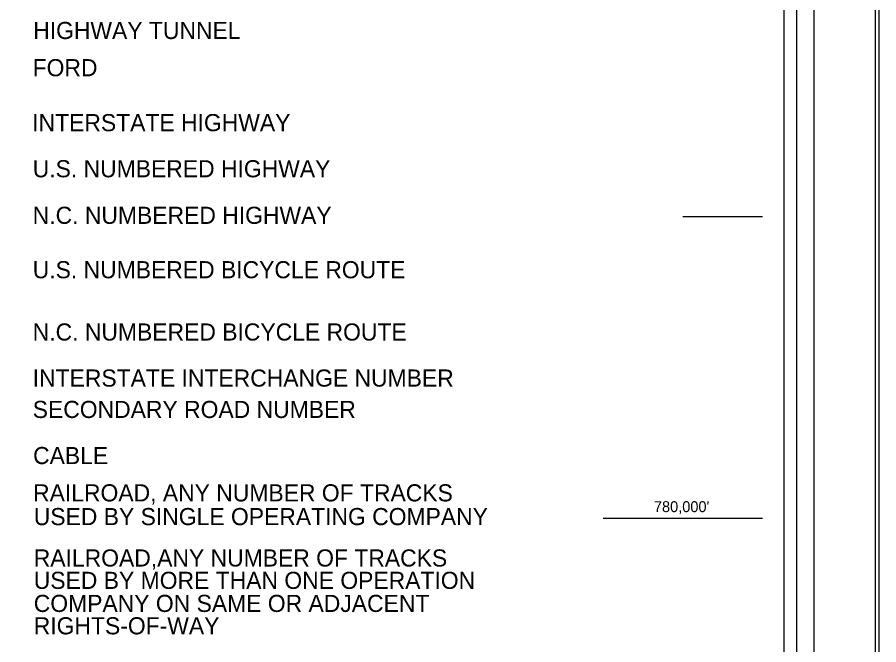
# Model space of a CAD drawing. Extents: x 324784 to 422155, y 199735 to 371383.
# Drawn here: x 413452 to 422155, y 236464 to 242804 of the extents above; entities that cross this region are included whole.
import ezdxf

# ---------------------------------------------------------------- set-up
doc = ezdxf.new("R2010")
doc.units = 0
for name, color, linetype in [('Old_Level_1', 7, 'Continuous'), ('Old_Level_20', 7, 'Continuous'), ('Old_Level_61', 7, 'Continuous')]:
    doc.layers.add(name, color=color, linetype=linetype)

msp = doc.modelspace()

# ---------------------------------------------------------------- linework, layer by layer
at = {"layer": 'Old_Level_1'}
msp.add_lwpolyline([(422155.4915, 199734.92475), (325524.8475, 199734.92475), (325524.8475, 256131.96775), (422155.4915, 256131.96775)], close=True, dxfattribs=at)
at = {"layer": 'Old_Level_20'}
for points in [[(325559.8495, 256096.96625), (422120.4895, 256096.96625), (422120.4895, 199769.92625), (325559.8495, 199769.92625)], [(328438.513, 255313.46725), (328438.513, 200552.3585), (328617.065, 200731.03225), (328617.065, 255118.63925), (421325.591, 255118.63925), (421325.591, 200731.03225), (328617.065, 200731.03225), (328438.513, 200552.3585), (421504.17325, 200552.3585), (421504.17325, 255313.46725)], [(328747.70225, 254988.002), (421194.984, 254988.002), (421194.984, 200861.639), (328747.70225, 200861.639)]]:
    msp.add_lwpolyline(points, close=True, dxfattribs=at)
at = {"layer": 'Old_Level_61'}
for points in [[(420177.2585, 240792), (420179.2585, 240792), (420181.2585, 240792), (420183.2585, 240792), (420185.2585, 240792), (420187.2585, 240792), (420189.2585, 240792), (420191.2585, 240792), (420193.2585, 240792), (420195.2585, 240792), (420197.2585, 240792), (420199.2585, 240792), (420201.2585, 240792), (420203.2585, 240792), (420205.2585, 240792), (420207.2585, 240792), (420209.2585, 240792), (420211.2585, 240792), (420213.2585, 240792), (420215.2585, 240792), (420217.2585, 240792), (420219.2585, 240792), (420221.2585, 240792), (420223.2585, 240792), (420225.2585, 240792), (420227.2585, 240792), (420229.2585, 240792), (420231.2585, 240792), (420233.2585, 240792), (420235.2585, 240792), (420237.2585, 240792), (420239.2585, 240792), (420241.2585, 240792), (420243.2585, 240792), (420245.2585, 240792), (420247.2585, 240792), (420249.2585, 240792), (420251.2585, 240792), (420253.2585, 240792), (420255.2585, 240792), (420257.2585, 240792), (420259.2585, 240792), (420261.2585, 240792), (420263.2585, 240792), (420265.2585, 240792), (420267.2585, 240792), (420269.2585, 240792), (420271.2585, 240792), (420273.2585, 240792), (420275.2585, 240792), (420277.2585, 240792), (420279.2585, 240792), (420281.2585, 240792), (420283.2585, 240792), (420285.2585, 240792), (420287.2585, 240792), (420289.2585, 240792), (420291.2585, 240792), (420293.2585, 240792), (420295.2585, 240792), (420297.2585, 240792), (420299.2585, 240792), (420301.2585, 240792), (420303.2585, 240792), (420305.2585, 240792), (420307.2585, 240792), (420309.2585, 240792), (420311.2585, 240792), (420313.2585, 240792), (420315.2585, 240792), (420317.2585, 240792), (420319.2585, 240792), (420321.2585, 240792), (420323.2585, 240792), (420325.2585, 240792), (420327.2585, 240792), (420329.2585, 240792), (420331.2585, 240792), (420333.2585, 240792), (420335.2585, 240792), (420337.2585, 240792), (420339.2585, 240792), (420341.2585, 240792), (420343.2585, 240792), (420345.2585, 240792), (420347.2585, 240792), (420349.2585, 240792), (420351.2585, 240792), (420353.2585, 240792), (420355.2585, 240792), (420357.2585, 240792), (420359.2585, 240792), (420361.2585, 240792), (420363.2585, 240792), (420365.2585, 240792), (420367.2585, 240792), (420369.2585, 240792), (420371.2585, 240792), (420373.2585, 240792), (420375.2585, 240792)], [(420375.2585, 240792), (420377.2585, 240792), (420379.2585, 240792), (420381.2585, 240792), (420383.2585, 240792), (420385.2585, 240792), (420387.2585, 240792), (420389.2585, 240792), (420391.2585, 240792), (420393.2585, 240792), (420395.2585, 240792), (420397.2585, 240792), (420399.2585, 240792), (420401.2585, 240792), (420403.2585, 240792), (420405.2585, 240792), (420407.2585, 240792), (420409.2585, 240792), (420411.2585, 240792), (420413.2585, 240792), (420415.2585, 240792), (420417.2585, 240792), (420419.2585, 240792), (420421.2585, 240792), (420423.2585, 240792), (420425.2585, 240792), (420427.2585, 240792), (420429.2585, 240792), (420431.2585, 240792), (420433.2585, 240792), (420435.2585, 240792), (420437.2585, 240792), (420439.2585, 240792), (420441.2585, 240792), (420443.2585, 240792), (420445.2585, 240792), (420447.2585, 240792), (420449.2585, 240792), (420451.2585, 240792), (420453.2585, 240792), (420455.2585, 240792), (420457.2585, 240792), (420459.2585, 240792), (420461.2585, 240792), (420463.2585, 240792), (420465.2585, 240792), (420467.2585, 240792), (420469.2585, 240792), (420471.2585, 240792), (420473.2585, 240792), (420475.2585, 240792), (420477.2585, 240792), (420479.2585, 240792), (420481.2585, 240792), (420483.2585, 240792), (420485.2585, 240792), (420487.2585, 240792), (420489.2585, 240792), (420491.2585, 240792), (420493.2585, 240792), (420495.2585, 240792), (420497.2585, 240792), (420499.2585, 240792), (420501.2585, 240792), (420503.2585, 240792), (420505.2585, 240792), (420507.2585, 240792), (420509.2585, 240792), (420511.2585, 240792), (420513.2585, 240792), (420515.2585, 240792), (420517.2585, 240792), (420519.2585, 240792), (420521.2585, 240792), (420523.2585, 240792), (420525.2585, 240792), (420527.2585, 240792), (420529.2585, 240792), (420531.2585, 240792), (420533.2585, 240792), (420535.2585, 240792), (420537.2585, 240792), (420539.2585, 240792), (420541.2585, 240792), (420543.2585, 240792), (420545.2585, 240792), (420547.2585, 240792), (420549.2585, 240792), (420551.2585, 240792), (420553.2585, 240792), (420555.2585, 240792), (420557.2585, 240792), (420559.2585, 240792), (420561.2585, 240792), (420563.2585, 240792), (420565.2585, 240792), (420567.2585, 240792), (420569.2585, 240792), (420571.2585, 240792), (420573.2585, 240792)], [(420573.2585, 240792), (420575.2585, 240792), (420577.2585, 240792), (420579.2585, 240792), (420581.2585, 240792), (420583.2585, 240792), (420585.2585, 240792), (420587.2585, 240792), (420589.2585, 240792), (420591.2585, 240792), (420593.2585, 240792), (420595.2585, 240792), (420597.2585, 240792), (420599.2585, 240792), (420601.2585, 240792), (420603.2585, 240792), (420605.2585, 240792), (420607.2585, 240792), (420609.2585, 240792), (420611.2585, 240792), (420613.2585, 240792), (420615.2585, 240792), (420617.2585, 240792), (420619.2585, 240792), (420621.2585, 240792), (420623.2585, 240792), (420625.2585, 240792), (420627.2585, 240792), (420629.2585, 240792), (420631.2585, 240792), (420633.2585, 240792), (420635.2585, 240792), (420637.2585, 240792), (420639.2585, 240792), (420641.2585, 240792), (420643.2585, 240792), (420645.2585, 240792), (420647.2585, 240792), (420649.2585, 240792), (420651.2585, 240792), (420653.2585, 240792), (420655.2585, 240792), (420657.2585, 240792), (420659.2585, 240792), (420661.2585, 240792), (420663.2585, 240792), (420665.2585, 240792), (420667.2585, 240792), (420669.2585, 240792), (420671.2585, 240792), (420673.2585, 240792), (420675.2585, 240792), (420677.2585, 240792), (420679.2585, 240792), (420681.2585, 240792), (420683.2585, 240792), (420685.2585, 240792), (420687.2585, 240792), (420689.2585, 240792), (420691.2585, 240792), (420693.2585, 240792), (420695.2585, 240792), (420697.2585, 240792), (420699.2585, 240792), (420701.2585, 240792), (420703.2585, 240792), (420705.2585, 240792), (420707.2585, 240792), (420709.2585, 240792), (420711.2585, 240792), (420713.2585, 240792), (420715.2585, 240792), (420717.2585, 240792), (420719.2585, 240792), (420721.2585, 240792), (420723.2585, 240792), (420725.2585, 240792), (420727.2585, 240792), (420729.2585, 240792), (420731.2585, 240792), (420733.2585, 240792), (420735.2585, 240792), (420737.2585, 240792), (420739.2585, 240792), (420741.2585, 240792), (420743.2585, 240792), (420745.2585, 240792), (420747.2585, 240792), (420749.2585, 240792), (420751.2585, 240792), (420753.2585, 240792), (420755.2585, 240792), (420757.2585, 240792), (420759.2585, 240792), (420761.2585, 240792), (420763.2585, 240792), (420765.2585, 240792), (420767.2585, 240792), (420769.2585, 240792), (420771.2585, 240792)], [(420771.2585, 240792), (420773.2585, 240792), (420775.2585, 240792), (420777.2585, 240792), (420779.2585, 240792), (420781.2585, 240792), (420783.2585, 240792), (420785.2585, 240792), (420787.2585, 240792), (420789.2585, 240792), (420791.2585, 240792), (420793.2585, 240792), (420795.2585, 240792), (420797.2585, 240792), (420799.2585, 240792), (420801.2585, 240792), (420803.2585, 240792), (420805.2585, 240792), (420807.2585, 240792), (420809.2585, 240792), (420811.2585, 240792), (420813.2585, 240792), (420815.2585, 240792), (420817.2585, 240792), (420819.2585, 240792), (420821.2585, 240792), (420823.2585, 240792), (420825.2585, 240792), (420827.2585, 240792), (420829.2585, 240792), (420831.2585, 240792), (420833.2585, 240792), (420835.2585, 240792), (420837.2585, 240792), (420839.2585, 240792), (420841.2585, 240792), (420843.2585, 240792), (420845.2585, 240792), (420847.2585, 240792), (420849.2585, 240792), (420851.2585, 240792), (420853.2585, 240792), (420855.2585, 240792), (420857.2585, 240792), (420859.2585, 240792), (420861.2585, 240792), (420863.2585, 240792), (420865.2585, 240792), (420867.2585, 240792), (420869.2585, 240792), (420871.2585, 240792), (420873.2585, 240792), (420875.2585, 240792), (420877.2585, 240792), (420879.2585, 240792), (420881.2585, 240792), (420883.2585, 240792), (420885.2585, 240792), (420887.2585, 240792), (420889.2585, 240792), (420891.2585, 240792), (420893.2585, 240792), (420895.2585, 240792), (420897.2585, 240792), (420899.2585, 240792), (420901.2585, 240792), (420903.2585, 240792), (420905.2585, 240792), (420907.2585, 240792), (420909.2585, 240792), (420911.2585, 240792), (420913.2585, 240792), (420915.2585, 240792), (420917.2585, 240792), (420919.2585, 240792), (420921.2585, 240792), (420923.2585, 240792), (420925.2585, 240792), (420927.2585, 240792), (420929.2585, 240792), (420931.2585, 240792), (420933.2585, 240792), (420935.2585, 240792), (420937.2585, 240792), (420939.2585, 240792), (420941.2585, 240792), (420943.2585, 240792), (420945.2585, 240792), (420947.2585, 240792), (420949.2585, 240792), (420951.2585, 240792), (420953.2585, 240792), (420955.2585, 240792), (420957.2585, 240792), (420959.2585, 240792), (420961.2585, 240792), (420963.2585, 240792), (420965.2585, 240792), (420967.2585, 240792), (420969.2585, 240792)], [(420969.2585, 240792), (420971.2585, 240792), (420973.2585, 240792), (420975.2585, 240792), (420977.2585, 240792), (420979.2585, 240792), (420981.7585, 240792)], [(419372.7585, 237744), (419376.7585, 237744), (419380.7585, 237744), (419384.7585, 237744), (419388.7585, 237744), (419392.7585, 237744), (419396.7585, 237744), (419400.7585, 237744), (419404.7585, 237744), (419408.7585, 237744), (419412.7585, 237744), (419416.7585, 237744), (419420.7585, 237744), (419424.7585, 237744), (419428.7585, 237744), (419432.7585, 237744), (419436.7585, 237744), (419440.7585, 237744), (419444.7585, 237744), (419448.7585, 237744), (419452.7585, 237744), (419456.7585, 237744), (419460.7585, 237744), (419464.7585, 237744), (419468.7585, 237744), (419472.7585, 237744), (419476.7585, 237744), (419480.7585, 237744), (419484.7585, 237744), (419488.7585, 237744), (419492.7585, 237744), (419496.7585, 237744), (419500.7585, 237744), (419504.7585, 237744), (419508.7585, 237744), (419512.7585, 237744), (419516.7585, 237744), (419520.7585, 237744), (419524.7585, 237744), (419528.7585, 237744), (419532.7585, 237744), (419536.7585, 237744), (419540.7585, 237744), (419544.7585, 237744), (419548.7585, 237744), (419552.7585, 237744), (419556.7585, 237744), (419560.7585, 237744), (419564.7585, 237744), (419568.7585, 237744), (419572.7585, 237744), (419576.7585, 237744), (419580.7585, 237744), (419584.7585, 237744), (419588.7585, 237744), (419592.7585, 237744), (419596.7585, 237744), (419600.7585, 237744), (419604.7585, 237744), (419608.7585, 237744), (419612.7585, 237744), (419616.7585, 237744), (419620.7585, 237744), (419624.7585, 237744), (419628.7585, 237744), (419632.7585, 237744), (419636.7585, 237744), (419640.7585, 237744), (419644.7585, 237744), (419648.7585, 237744), (419652.7585, 237744), (419656.7585, 237744), (419660.7585, 237744), (419664.7585, 237744), (419668.7585, 237744), (419672.7585, 237744), (419676.7585, 237744), (419680.7585, 237744), (419684.7585, 237744), (419688.7585, 237744), (419692.7585, 237744), (419696.7585, 237744), (419700.7585, 237744), (419704.7585, 237744), (419708.7585, 237744), (419712.7585, 237744), (419716.7585, 237744), (419720.7585, 237744), (419724.7585, 237744), (419728.7585, 237744), (419732.7585, 237744), (419736.7585, 237744), (419740.7585, 237744), (419744.7585, 237744), (419748.7585, 237744), (419752.7585, 237744), (419756.7585, 237744), (419760.7585, 237744), (419764.7585, 237744), (419768.7585, 237744)], [(419768.7585, 237744), (419772.7585, 237744), (419776.7585, 237744), (419780.7585, 237744), (419784.7585, 237744), (419788.7585, 237744), (419792.7585, 237744), (419796.7585, 237744), (419800.7585, 237744), (419804.7585, 237744), (419808.7585, 237744), (419812.7585, 237744), (419816.7585, 237744), (419820.7585, 237744), (419824.7585, 237744), (419828.7585, 237744), (419832.7585, 237744), (419836.7585, 237744), (419840.7585, 237744), (419844.7585, 237744), (419848.7585, 237744), (419852.7585, 237744), (419856.7585, 237744), (419860.7585, 237744), (419864.7585, 237744), (419868.7585, 237744), (419872.7585, 237744), (419876.7585, 237744), (419880.7585, 237744), (419884.7585, 237744), (419888.7585, 237744), (419892.7585, 237744), (419896.7585, 237744), (419900.7585, 237744), (419904.7585, 237744), (419908.7585, 237744), (419912.7585, 237744), (419916.7585, 237744), (419920.7585, 237744), (419924.7585, 237744), (419928.7585, 237744), (419932.7585, 237744), (419936.7585, 237744), (419940.7585, 237744), (419944.7585, 237744), (419948.7585, 237744), (419952.7585, 237744), (419956.7585, 237744), (419960.7585, 237744), (419964.7585, 237744), (419968.7585, 237744), (419972.7585, 237744), (419976.7585, 237744), (419980.7585, 237744), (419984.7585, 237744), (419988.7585, 237744), (419992.7585, 237744), (419996.7585, 237744), (420000.7585, 237744), (420004.7585, 237744), (420008.7585, 237744), (420012.7585, 237744), (420016.7585, 237744), (420020.7585, 237744), (420024.7585, 237744), (420028.7585, 237744), (420032.7585, 237744), (420036.7585, 237744), (420040.7585, 237744), (420044.7585, 237744), (420048.7585, 237744), (420052.7585, 237744), (420056.7585, 237744), (420060.7585, 237744), (420064.7585, 237744), (420068.7585, 237744), (420072.7585, 237744), (420076.7585, 237744), (420080.7585, 237744), (420084.7585, 237744), (420088.7585, 237744), (420092.7585, 237744), (420096.7585, 237744), (420100.7585, 237744), (420104.7585, 237744), (420108.7585, 237744), (420112.7585, 237744), (420116.7585, 237744), (420120.7585, 237744), (420124.7585, 237744), (420128.7585, 237744), (420132.7585, 237744), (420136.7585, 237744), (420140.7585, 237744), (420144.7585, 237744), (420148.7585, 237744), (420152.7585, 237744), (420156.7585, 237744), (420160.7585, 237744), (420164.7585, 237744)], [(420164.7585, 237744), (420168.7585, 237744), (420172.7585, 237744), (420176.7585, 237744), (420180.7585, 237744), (420184.7585, 237744), (420188.7585, 237744), (420192.7585, 237744), (420196.7585, 237744), (420200.7585, 237744), (420204.7585, 237744), (420208.7585, 237744), (420212.7585, 237744), (420216.7585, 237744), (420220.7585, 237744), (420224.7585, 237744), (420228.7585, 237744), (420232.7585, 237744), (420236.7585, 237744), (420240.7585, 237744), (420244.7585, 237744), (420248.7585, 237744), (420252.7585, 237744), (420256.7585, 237744), (420260.7585, 237744), (420264.7585, 237744), (420268.7585, 237744), (420272.7585, 237744), (420276.7585, 237744), (420280.7585, 237744), (420284.7585, 237744), (420288.7585, 237744), (420292.7585, 237744), (420296.7585, 237744), (420300.7585, 237744), (420304.7585, 237744), (420308.7585, 237744), (420312.7585, 237744), (420316.7585, 237744), (420320.7585, 237744), (420324.7585, 237744), (420328.7585, 237744), (420332.7585, 237744), (420336.7585, 237744), (420340.7585, 237744), (420344.7585, 237744), (420348.7585, 237744), (420352.7585, 237744), (420356.7585, 237744), (420360.7585, 237744), (420364.7585, 237744), (420368.7585, 237744), (420372.7585, 237744), (420376.7585, 237744), (420380.7585, 237744), (420384.7585, 237744), (420388.7585, 237744), (420392.7585, 237744), (420396.7585, 237744), (420400.7585, 237744), (420404.7585, 237744), (420408.7585, 237744), (420412.7585, 237744), (420416.7585, 237744), (420420.7585, 237744), (420424.7585, 237744), (420428.7585, 237744), (420432.7585, 237744), (420436.7585, 237744), (420440.7585, 237744), (420444.7585, 237744), (420448.7585, 237744), (420452.7585, 237744), (420456.7585, 237744), (420460.7585, 237744), (420464.7585, 237744), (420468.7585, 237744), (420472.7585, 237744), (420476.7585, 237744), (420480.7585, 237744), (420484.7585, 237744), (420488.7585, 237744), (420492.7585, 237744), (420496.7585, 237744), (420500.7585, 237744), (420504.7585, 237744), (420508.7585, 237744), (420512.7585, 237744), (420516.7585, 237744), (420520.7585, 237744), (420524.7585, 237744), (420528.7585, 237744), (420532.7585, 237744), (420536.7585, 237744), (420540.7585, 237744), (420544.7585, 237744), (420548.7585, 237744), (420552.7585, 237744), (420556.7585, 237744), (420560.7585, 237744)], [(420560.7585, 237744), (420564.7585, 237744), (420568.7585, 237744), (420572.7585, 237744), (420576.7585, 237744), (420580.7585, 237744), (420584.7585, 237744), (420588.7585, 237744), (420592.7585, 237744), (420596.7585, 237744), (420600.7585, 237744), (420604.7585, 237744), (420608.7585, 237744), (420612.7585, 237744), (420616.7585, 237744), (420620.7585, 237744), (420624.7585, 237744), (420628.7585, 237744), (420632.7585, 237744), (420636.7585, 237744), (420640.7585, 237744), (420644.7585, 237744), (420648.7585, 237744), (420652.7585, 237744), (420656.7585, 237744), (420660.7585, 237744), (420664.7585, 237744), (420668.7585, 237744), (420672.7585, 237744), (420676.7585, 237744), (420680.7585, 237744), (420684.7585, 237744), (420688.7585, 237744), (420692.7585, 237744), (420696.7585, 237744), (420700.7585, 237744), (420704.7585, 237744), (420708.7585, 237744), (420712.7585, 237744), (420716.7585, 237744), (420720.7585, 237744), (420724.7585, 237744), (420728.7585, 237744), (420732.7585, 237744), (420736.7585, 237744), (420740.7585, 237744), (420744.7585, 237744), (420748.7585, 237744), (420752.7585, 237744), (420756.7585, 237744), (420760.7585, 237744), (420764.7585, 237744), (420768.7585, 237744), (420772.7585, 237744), (420776.7585, 237744), (420780.7585, 237744), (420784.7585, 237744), (420788.7585, 237744), (420792.7585, 237744), (420796.7585, 237744), (420800.7585, 237744), (420804.7585, 237744), (420808.7585, 237744), (420812.7585, 237744), (420816.7585, 237744), (420820.7585, 237744), (420824.7585, 237744), (420828.7585, 237744), (420832.7585, 237744), (420836.7585, 237744), (420840.7585, 237744), (420844.7585, 237744), (420848.7585, 237744), (420852.7585, 237744), (420856.7585, 237744), (420860.7585, 237744), (420864.7585, 237744), (420868.7585, 237744), (420872.7585, 237744), (420876.7585, 237744), (420880.7585, 237744), (420884.7585, 237744), (420888.7585, 237744), (420892.7585, 237744), (420896.7585, 237744), (420900.7585, 237744), (420904.7585, 237744), (420908.7585, 237744), (420912.7585, 237744), (420916.7585, 237744), (420920.7585, 237744), (420924.7585, 237744), (420928.7585, 237744), (420932.7585, 237744), (420936.7585, 237744), (420940.7585, 237744), (420944.7585, 237744), (420948.7585, 237744), (420952.7585, 237744), (420956.7585, 237744)], [(420956.7585, 237744), (420960.7585, 237744), (420964.7585, 237744), (420968.7585, 237744), (420972.7585, 237744), (420976.7585, 237744), (420981.7585, 237744)]]:
    msp.add_lwpolyline(points, dxfattribs=at)

# ---------------------------------------------------------------- texts
at = {"layer": 'Old_Level_20'}
for s, height, p in [('HIGHWAY TUNNEL', 172.9480005, (413613.53425, 242584.024)), ('FORD', 172.948001, (413607.8375, 242207.93275)), ('INTERSTATE HIGHWAY', 172.9480005, (413603.76225, 241652.6065)), ('U.S. NUMBERED HIGHWAY', 172.9480005, (413608.714, 241187.00725)), ('N.C. NUMBERED HIGHWAY', 172.9480005, (413608.714, 240716.45475)), ('U.S. NUMBERED BICYCLE ROUTE', 172.9480005, (413608.714, 240166.6515)), ('N.C. NUMBERED BICYCLE ROUTE', 172.9480005, (413608.714, 239537.597)), ('INTERSTATE INTERCHANGE NUMBER', 172.9480005, (413608.714, 239071.99775)), ('SECONDARY ROAD NUMBER', 172.9480005, (413608.714, 238754.994)), ('CABLE', 172.948001, (413612.46425, 238289.0405)), ('RAILROAD, ANY NUMBER OF TRACKS', 172.9480005, (413612.46425, 237912.109)), ('USED BY SINGLE OPERATING COMPANY', 172.9480005, (413619.3155, 237672.24375)), ('RAILROAD,ANY NUMBER OF TRACKS', 172.9480005, (413619.3155, 237254.1925)), ('USED BY MORE THAN ONE OPERATION', 172.9480005, (413619.3155, 237028.03375)), ('COMPANY ON SAME OR ADJACENT', 172.9480005, (413619.3155, 236795.02175)), ('RIGHTS-OF-WAY', 172.9480005, (413619.3155, 236568.86275))]:
    msp.add_text(s, height=height, dxfattribs=at).set_placement(p)
at = {"layer": 'Old_Level_61'}
msp.add_text("780,000'", height=110, dxfattribs=at).set_placement((419883.8405, 237804))

doc.saveas('drawing.dxf')
